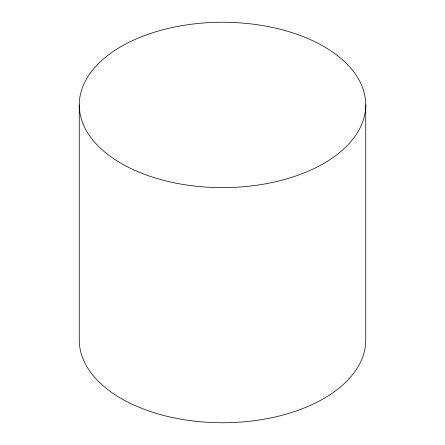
<?xml version="1.0" encoding="UTF-8"?>
<svg xmlns="http://www.w3.org/2000/svg" width="445" height="445" viewBox="0 0 445 445"><rect width="100%" height="100%" fill="white"/><g stroke="black" fill="none" stroke-linecap="round" stroke-linejoin="round"><path stroke-width="0.67" d="M365.74 104.948A143.24 82.698 0 0 1 150.883 176.565A143.24 82.698 0 0 1 150.883 33.331A143.24 82.698 0 0 1 365.74 104.948L365.74 340.052A143.24 82.698 0 0 1 222.5 422.75A143.24 82.698 0 0 1 79.26 340.052L79.26 104.948"/></g></svg>
